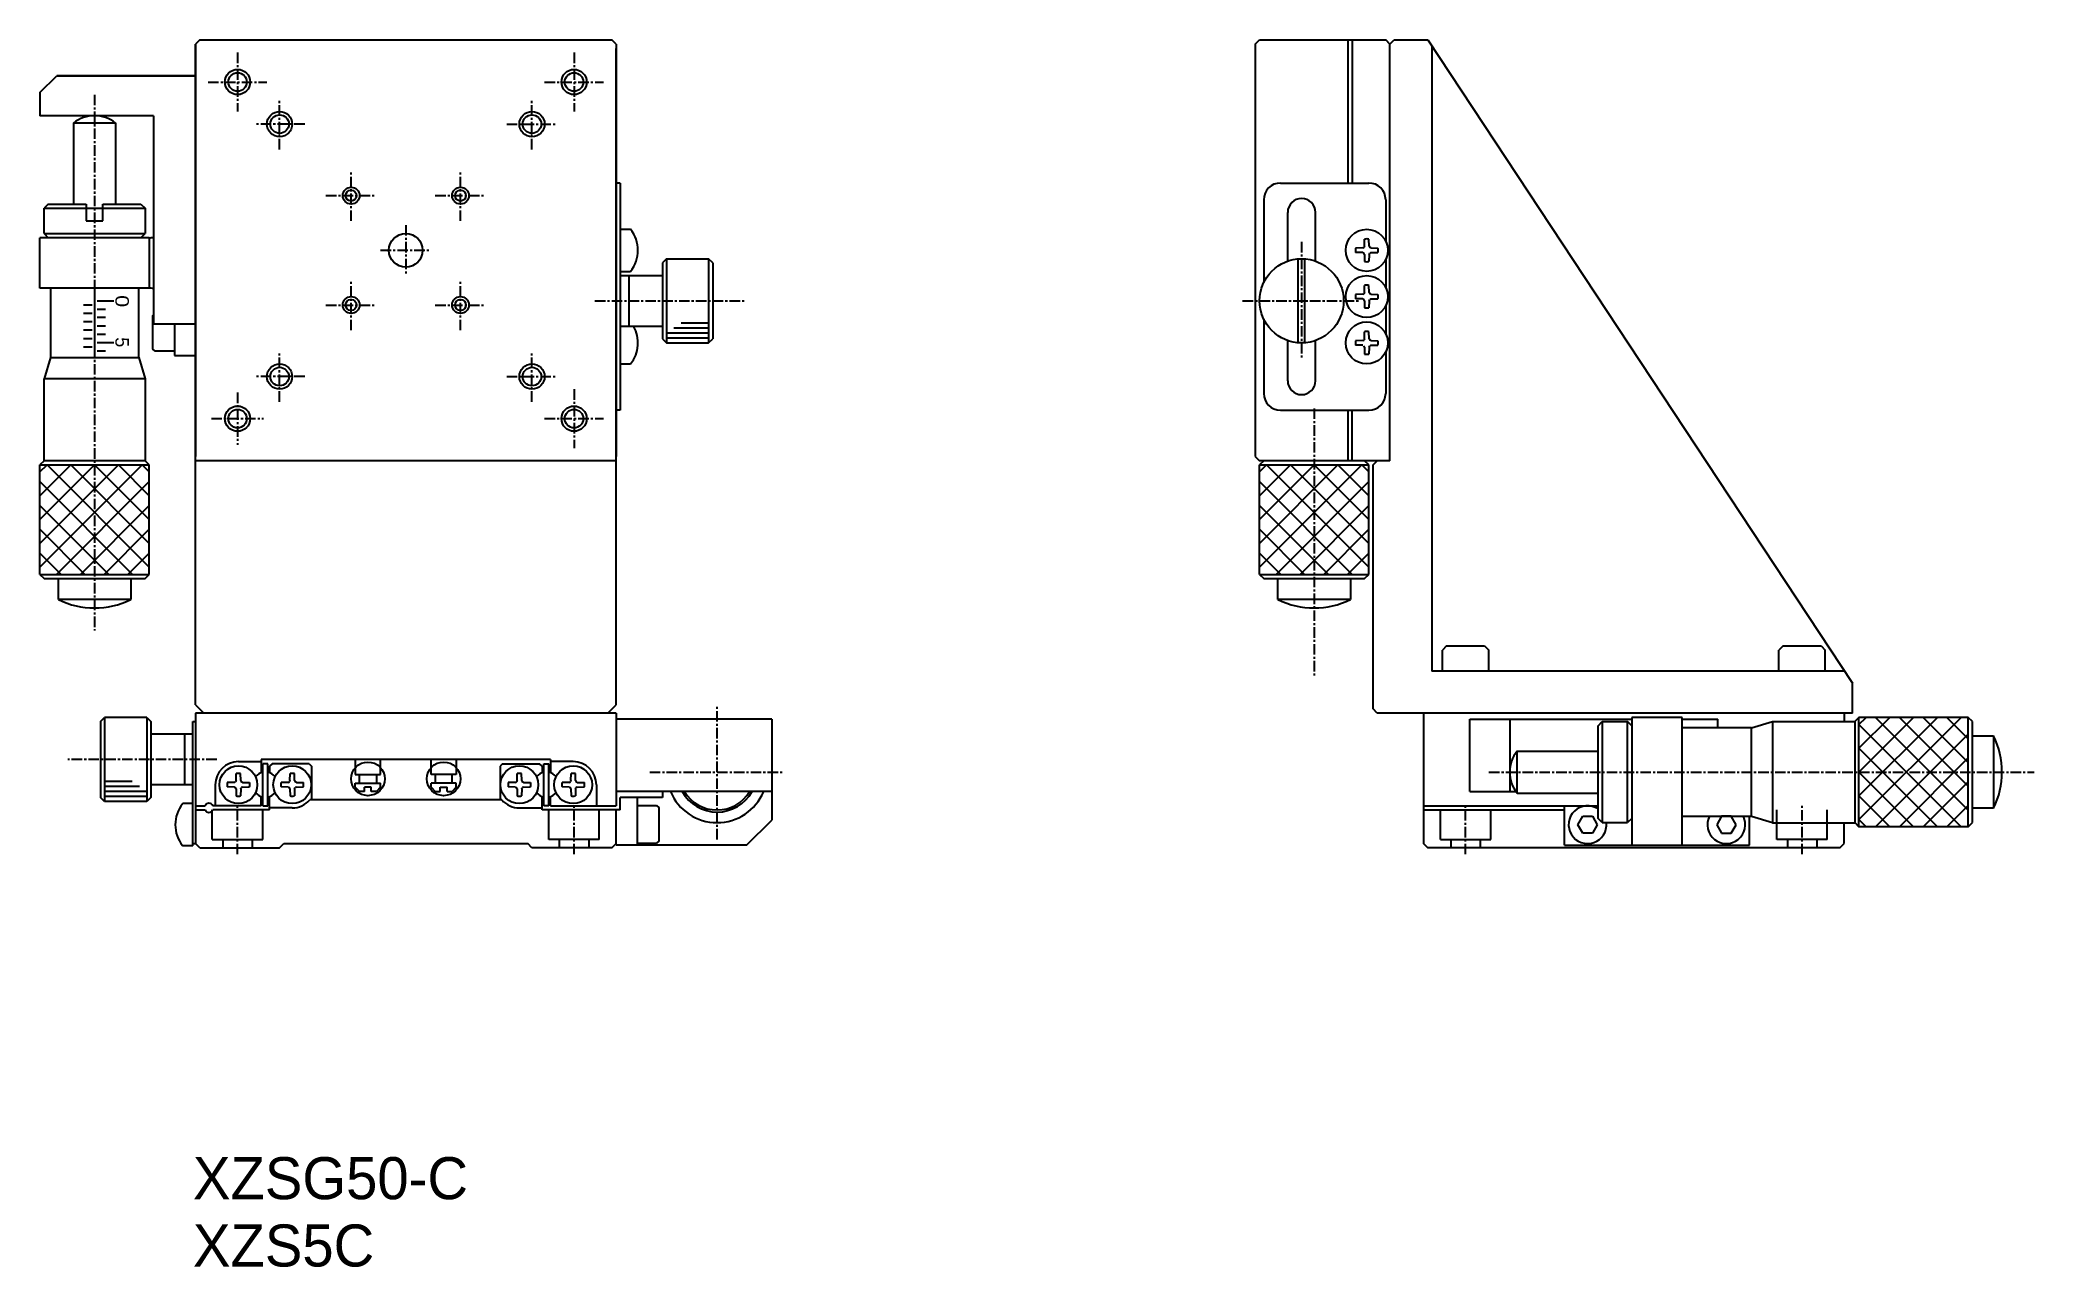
# Model space of a CAD drawing. Extents: x 119 to 356, y 49 to 195.
import ezdxf

# ---------------------------------------------------------------- set-up
doc = ezdxf.new("R2010")
doc.units = 0
doc.linetypes.add('CENTER', pattern=[2, 1.25, -0.25, 0.25, -0.25])
doc.layers.get('0').update_dxf_attribs({"linetype": 'CONTINUOUS'})
doc.layers.add('CENTER', color=1, linetype='CENTER')

msp = doc.modelspace()

# ---------------------------------------------------------------- linework, layer by layer
at = {"color": 7, "linetype": 'CONTINUOUS'}
for p, q in [((137.85, 194.77), (137.35, 194.27)), ((137.85, 194.77), (186.85, 194.77)), ((138.35, 194.77), (186.35, 194.77)), ((187.35, 194.27), (186.85, 194.77)), ((263.33, 194.27), (263.83, 194.77)), ((263.83, 194.77), (278.83, 194.77)), ((274.33, 194.77), (274.33, 177.77)), ((274.83, 194.77), (274.83, 177.77)), ((278.83, 194.77), (279.33, 194.27)), ((279.33, 194.27), (278.83, 194.77)), ((279.33, 194.27), (278.83, 194.77)), ((279.33, 194.27), (279.83, 194.77)), ((279.83, 194.77), (283.83, 194.77)), ((283.83, 194.77), (334.33, 118.33)), ((137.35, 194.27), (137.35, 145.27)), ((137.35, 115.77), (137.35, 194.27)), ((187.35, 194.27), (187.35, 145.27)), ((187.35, 115.77), (187.35, 193.77)), ((263.33, 194.27), (263.33, 145.27)), ((279.33, 144.77), (279.33, 194.27)), ((284.33, 194.02), (284.33, 119.77)), ((118.85, 188.52), (120.85, 190.52)), ((120.85, 190.52), (137.35, 190.52)), ((137.35, 190.52), (120.85, 190.52)), ((118.85, 188.52), (118.85, 185.77)), ((132.35, 185.77), (118.85, 185.77)), ((132.35, 185.77), (132.35, 161.02)), ((122.85, 184.9), (122.85, 175.27)), ((127.85, 184.9), (127.85, 175.27)), ((187.85, 177.77), (187.35, 177.77)), ((187.85, 177.77), (187.85, 150.77)), ((264.33, 175.77), (264.33, 165.95)), ((266.33, 177.77), (276.83, 177.77)), ((278.83, 175.77), (278.83, 170.86)), ((119.85, 175.27), (119.35, 174.77)), ((119.35, 171.77), (119.35, 174.77)), ((119.85, 175.27), (124.35, 175.27)), ((124.35, 175.27), (124.35, 173.27)), ((124.35, 174.77), (126.35, 174.77)), ((124.35, 173.27), (126.35, 173.27)), ((126.35, 175.27), (130.85, 175.27)), ((126.35, 173.27), (126.35, 175.27)), ((130.85, 175.27), (131.35, 174.77)), ((131.35, 174.77), (131.35, 171.77)), ((267.18, 168.56), (267.18, 174.27)), ((270.48, 168.42), (270.48, 174.27)), ((278.83, 174.77), (278.83, 170.86)), ((131.85, 171.27), (118.85, 171.27)), ((118.85, 165.27), (118.85, 171.27)), ((119.35, 171.77), (119.85, 171.27)), ((130.85, 171.27), (131.35, 171.77)), ((131.85, 171.27), (131.85, 165.27)), ((187.85, 172.27), (189.08, 172.27)), ((276.31, 170.27), (276.32, 171.1)), ((276.86, 170.27), (276.84, 171.1)), ((193.35, 168.77), (192.85, 168.27)), ((193.35, 168.77), (198.35, 168.77)), ((198.85, 168.27), (198.35, 168.77)), ((268.43, 158.79), (268.43, 168.76)), ((269.23, 158.79), (269.23, 168.76)), ((276.1, 170.05), (275.26, 170.03)), ((276.1, 169.5), (275.26, 169.51)), ((276.1, 170.05), (276.24, 170.11)), ((276.1, 169.5), (276.24, 169.44)), ((276.31, 170.27), (276.24, 170.11)), ((276.31, 169.27), (276.24, 169.44)), ((276.31, 169.27), (276.32, 168.45)), ((276.86, 169.27), (276.84, 168.45)), ((276.86, 170.27), (276.93, 170.11)), ((276.86, 169.27), (276.93, 169.44)), ((277.07, 170.05), (276.93, 170.11)), ((277.07, 169.5), (276.93, 169.44)), ((277.07, 170.05), (277.91, 170.03)), ((277.07, 169.5), (277.91, 169.51)), ((278.83, 168.68), (278.83, 165.36)), ((187.85, 167.27), (189.08, 167.27)), ((187.85, 166.77), (192.85, 166.77)), ((188.85, 166.77), (188.85, 160.77)), ((192.85, 168.27), (192.85, 159.27)), ((198.85, 168.27), (198.85, 159.27)), ((131.85, 165.27), (118.85, 165.27)), ((120.1, 165.27), (120.1, 157.02)), ((130.6, 157.02), (130.6, 165.27)), ((276.1, 164.55), (275.26, 164.53)), ((276.1, 164), (275.26, 164.01)), ((276.1, 164.55), (276.24, 164.61)), ((276.1, 164), (276.24, 163.94)), ((276.31, 164.77), (276.24, 164.61)), ((276.31, 163.77), (276.24, 163.94)), ((276.31, 164.77), (276.32, 165.6)), ((276.31, 163.77), (276.32, 162.95)), ((276.86, 164.77), (276.84, 165.6)), ((276.86, 163.77), (276.84, 162.95)), ((276.86, 164.77), (276.93, 164.61)), ((276.86, 163.77), (276.93, 163.94)), ((277.07, 164.55), (276.93, 164.61)), ((277.07, 164), (276.93, 163.94)), ((277.07, 164.55), (277.91, 164.53)), ((277.07, 164), (277.91, 164.01)), ((132.25, 161.97), (132.35, 162.07)), ((132.25, 161.97), (132.25, 158.07)), ((264.33, 161.59), (264.33, 152.77)), ((278.83, 163.18), (278.83, 159.86)), ((132.35, 161.02), (137.35, 161.02)), ((134.85, 161.02), (134.85, 157.27)), ((187.85, 160.77), (192.85, 160.77)), ((192.85, 159.27), (193.35, 158.77)), ((198.35, 158.77), (198.85, 159.27)), ((267.18, 154.27), (267.18, 158.99)), ((270.48, 154.27), (270.48, 159.13)), ((276.1, 159.05), (275.26, 159.03)), ((276.1, 159.05), (276.24, 159.11)), ((276.31, 159.27), (276.24, 159.11)), ((276.31, 159.27), (276.32, 160.1)), ((276.86, 159.27), (276.84, 160.1)), ((276.86, 159.27), (276.93, 159.11)), ((277.07, 159.05), (276.93, 159.11)), ((277.07, 159.05), (277.91, 159.03)), ((120.1, 157.02), (119.35, 154.52)), ((120.1, 157.02), (130.6, 157.02)), ((130.6, 157.02), (131.35, 154.52)), ((132.55, 157.77), (132.25, 158.07)), ((134.85, 157.77), (132.55, 157.77)), ((134.85, 157.27), (137.35, 157.27)), ((193.35, 158.77), (198.35, 158.77)), ((276.1, 158.5), (275.26, 158.51)), ((276.31, 158.27), (276.24, 158.44)), ((276.31, 158.27), (276.32, 157.45)), ((276.86, 158.27), (276.84, 157.45)), ((276.86, 158.27), (276.93, 158.44)), ((277.07, 158.5), (276.93, 158.44)), ((277.07, 158.5), (277.91, 158.51)), ((278.83, 157.68), (278.83, 152.77)), ((119.32, 154.52), (119.32, 144.77)), ((131.35, 154.52), (119.35, 154.52)), ((131.35, 154.52), (131.35, 144.77)), ((187.85, 156.27), (189.08, 156.27)), ((187.85, 150.77), (187.35, 150.77)), ((266.33, 150.77), (276.83, 150.77)), ((274.33, 150.77), (274.33, 144.77)), ((274.83, 144.77), (274.83, 150.77)), ((119.35, 144.77), (118.85, 144.27)), ((131.35, 144.77), (119.35, 144.77)), ((131.85, 144.27), (131.35, 144.77)), ((187.35, 144.77), (137.35, 144.77)), ((263.33, 145.27), (263.83, 144.77)), ((279.33, 144.77), (263.83, 144.77)), ((264.33, 144.77), (263.83, 144.27)), ((276.33, 144.77), (264.33, 144.77)), ((276.83, 144.27), (276.33, 144.77)), ((277.33, 144.27), (277.83, 144.77)), ((118.85, 131.27), (118.85, 144.27)), ((131.85, 131.27), (131.85, 144.27)), ((263.83, 131.27), (263.83, 144.27)), ((276.83, 131.27), (276.83, 144.27)), ((277.33, 115.27), (277.33, 144.27)), ((118.85, 131.27), (119.35, 130.77)), ((119.35, 130.77), (131.35, 130.77)), ((121.05, 128.27), (121.05, 130.77)), ((129.65, 130.77), (129.65, 128.27)), ((131.35, 130.77), (131.85, 131.27)), ((263.83, 131.27), (264.33, 130.77)), ((264.33, 130.77), (276.33, 130.77)), ((266.03, 128.27), (266.03, 130.77)), ((274.63, 130.77), (274.63, 128.27)), ((276.33, 130.77), (276.83, 131.27)), ((286.08, 122.77), (285.58, 122.27)), ((285.58, 119.77), (285.58, 122.27)), ((286.08, 122.77), (290.58, 122.77)), ((290.58, 122.77), (291.08, 122.27)), ((291.08, 119.77), (291.08, 122.27)), ((326.08, 122.77), (325.58, 122.27)), ((325.58, 119.77), (325.58, 122.27)), ((326.08, 122.77), (330.58, 122.77)), ((330.58, 122.77), (331.08, 122.27)), ((331.08, 119.77), (331.08, 122.27)), ((333.38, 119.77), (284.33, 119.77)), ((334.33, 114.77), (334.33, 118.33)), ((126.05, 113.77), (126.55, 114.27)), ((131.55, 114.27), (126.55, 114.27)), ((131.55, 114.27), (132.05, 113.77)), ((137.35, 115.77), (138.35, 114.77)), ((187.35, 114.77), (137.35, 114.77)), ((137.35, 114.77), (137.35, 99.27)), ((186.35, 114.77), (138.35, 114.77)), ((186.35, 114.77), (187.35, 115.77)), ((187.35, 114.77), (187.35, 103.77)), ((205.85, 114.07), (187.35, 114.07)), ((205.85, 114.07), (205.85, 102.07)), ((277.83, 114.77), (277.33, 115.27)), ((334.33, 114.77), (277.83, 114.77)), ((283.33, 114.77), (283.33, 99.27)), ((333.33, 114.77), (283.33, 114.77)), ((288.83, 105.47), (288.83, 114.07)), ((288.83, 114.07), (308.08, 114.07)), ((293.58, 114.07), (293.58, 105.47)), ((314.08, 114.27), (308.08, 114.27)), ((308.08, 114.27), (308.08, 99.07)), ((314.08, 99.07), (314.08, 114.27)), ((314.08, 114.07), (318.33, 114.07)), ((318.33, 113.02), (318.33, 114.07)), ((333.33, 114.77), (333.33, 113.77)), ((335.08, 114.27), (334.58, 113.77)), ((348.08, 114.27), (335.08, 114.27)), ((348.58, 113.77), (348.08, 114.27)), ((126.05, 113.77), (126.05, 104.77)), ((132.05, 113.77), (132.05, 104.77)), ((137.05, 112.27), (132.05, 112.27)), ((136.05, 112.27), (136.05, 106.27)), ((137.05, 99.02), (137.05, 113.77)), ((137.05, 113.77), (137.35, 113.77)), ((304.08, 113.27), (304.58, 113.77)), ((304.08, 102.27), (304.08, 113.27)), ((304.58, 113.77), (307.58, 113.77)), ((308.08, 113.27), (307.58, 113.77)), ((322.33, 113.02), (314.08, 113.02)), ((322.33, 113.02), (324.83, 113.77)), ((322.33, 102.52), (322.33, 113.02)), ((324.83, 113.77), (324.83, 101.77)), ((324.83, 113.77), (334.58, 113.77)), ((334.58, 113.77), (334.58, 101.77)), ((348.58, 101.77), (348.58, 113.77)), ((348.58, 112.07), (351.08, 112.07)), ((145.15, 109.27), (145.15, 107.69)), ((179.55, 109.27), (145.15, 109.27)), ((156.35, 109.27), (156.35, 107.47)), ((159.35, 107.47), (159.35, 109.27)), ((165.35, 107.47), (165.35, 109.27)), ((168.35, 109.27), (168.35, 107.47)), ((179.55, 109.27), (179.55, 107.69)), ((294.46, 110.27), (304.08, 110.27)), ((142.18, 106.77), (142.11, 106.61)), ((142.18, 106.77), (142.19, 107.6)), ((142.45, 109.02), (145.15, 109.02)), ((142.73, 106.77), (142.71, 107.6)), ((142.73, 106.77), (142.8, 106.61)), ((145.95, 108.77), (145.35, 108.77)), ((145.35, 103.77), (145.35, 108.77)), ((145.95, 103.77), (145.95, 108.77)), ((146.45, 108.77), (146.15, 108.47)), ((146.15, 108.47), (146.15, 107.69)), ((150.85, 108.77), (146.45, 108.77)), ((148.58, 106.77), (148.51, 106.61)), ((148.58, 106.77), (148.59, 107.6)), ((149.13, 106.77), (149.11, 107.6)), ((149.13, 106.77), (149.2, 106.61)), ((150.85, 108.77), (151.15, 108.47)), ((151.15, 108.47), (151.15, 104.47)), ((156.35, 107.47), (159.35, 107.47)), ((156.85, 106.47), (156.85, 107.47)), ((158.85, 107.47), (158.85, 106.47)), ((168.35, 107.47), (165.35, 107.47)), ((165.85, 107.47), (165.85, 106.47)), ((167.85, 106.47), (167.85, 107.47)), ((173.85, 108.77), (173.55, 108.47)), ((173.55, 108.47), (173.55, 104.47)), ((173.85, 108.77), (178.25, 108.77)), ((175.58, 106.77), (175.51, 106.61)), ((175.58, 106.77), (175.59, 107.6)), ((176.13, 106.77), (176.11, 107.6)), ((176.13, 106.77), (176.2, 106.61)), ((178.55, 108.47), (178.25, 108.77)), ((178.55, 108.47), (178.55, 107.69)), ((178.75, 108.77), (179.35, 108.77)), ((178.75, 103.77), (178.75, 108.77)), ((179.35, 103.77), (179.35, 108.77)), ((182.25, 109.02), (179.55, 109.02)), ((181.98, 106.77), (181.91, 106.61)), ((181.98, 106.77), (181.99, 107.6)), ((182.53, 106.77), (182.51, 107.6)), ((182.53, 106.77), (182.6, 106.61)), ((126.55, 104.27), (126.05, 104.77)), ((132.05, 104.77), (131.55, 104.27)), ((137.05, 106.27), (132.05, 106.27)), ((139.7, 106.27), (139.7, 103.77)), ((141.97, 106.55), (141.13, 106.53)), ((141.97, 106), (141.13, 106.01)), ((141.97, 106.55), (142.11, 106.61)), ((141.97, 106), (142.11, 105.94)), ((142.18, 105.77), (142.11, 105.94)), ((142.18, 105.77), (142.19, 104.95)), ((142.73, 105.77), (142.71, 104.95)), ((142.73, 105.77), (142.8, 105.94)), ((142.94, 106.55), (142.8, 106.61)), ((142.94, 106), (142.8, 105.94)), ((142.94, 106.55), (143.78, 106.53)), ((142.94, 106), (143.78, 106.01)), ((145.15, 103.77), (145.15, 104.86)), ((146.15, 103.27), (146.15, 104.86)), ((148.37, 106.55), (147.53, 106.53)), ((148.37, 106), (147.53, 106.01)), ((148.37, 106.55), (148.51, 106.61)), ((148.37, 106), (148.51, 105.94)), ((148.58, 105.77), (148.51, 105.94)), ((148.58, 105.77), (148.59, 104.95)), ((149.13, 105.77), (149.11, 104.95)), ((149.13, 105.77), (149.2, 105.94)), ((149.34, 106.55), (149.2, 106.61)), ((149.34, 106), (149.2, 105.94)), ((149.34, 106.55), (150.18, 106.53)), ((149.34, 106), (150.18, 106.01)), ((173.77, 104.47), (150.93, 104.47)), ((156.35, 106.47), (159.35, 106.47)), ((156.35, 105.97), (156.35, 106.47)), ((156.35, 105.97), (156.85, 105.47)), ((157.45, 105.47), (156.85, 105.47)), ((157.45, 105.47), (157.45, 105.97)), ((158.25, 105.97), (157.45, 105.97)), ((158.25, 105.47), (158.25, 105.97)), ((158.85, 105.47), (158.25, 105.47)), ((159.35, 105.97), (158.85, 105.47)), ((159.35, 105.97), (159.35, 106.47)), ((168.35, 106.47), (165.35, 106.47)), ((165.35, 105.97), (165.35, 106.47)), ((165.35, 105.97), (165.85, 105.47)), ((165.85, 105.47), (166.45, 105.47)), ((166.45, 105.97), (167.25, 105.97)), ((166.45, 105.47), (166.45, 105.97)), ((167.25, 105.47), (167.25, 105.97)), ((167.25, 105.47), (167.85, 105.47)), ((168.35, 105.97), (167.85, 105.47)), ((168.35, 105.97), (168.35, 106.47)), ((175.37, 106.55), (174.53, 106.53)), ((175.37, 106), (174.53, 106.01)), ((175.37, 106.55), (175.51, 106.61)), ((175.37, 106), (175.51, 105.94)), ((175.58, 105.77), (175.51, 105.94)), ((175.58, 105.77), (175.59, 104.95)), ((176.13, 105.77), (176.11, 104.95)), ((176.13, 105.77), (176.2, 105.94)), ((176.34, 106.55), (176.2, 106.61)), ((176.34, 106), (176.2, 105.94)), ((176.34, 106.55), (177.18, 106.53)), ((176.34, 106), (177.18, 106.01)), ((178.55, 103.27), (178.55, 104.86)), ((179.55, 103.77), (179.55, 104.86)), ((181.77, 106.55), (180.93, 106.53)), ((181.77, 106), (180.93, 106.01)), ((181.77, 106.55), (181.91, 106.61)), ((181.77, 106), (181.91, 105.94)), ((181.98, 105.77), (181.91, 105.94)), ((181.98, 105.77), (181.99, 104.95)), ((182.53, 105.77), (182.51, 104.95)), ((182.53, 105.77), (182.6, 105.94)), ((182.74, 106.55), (182.6, 106.61)), ((182.74, 106), (182.6, 105.94)), ((182.74, 106.55), (183.58, 106.53)), ((182.74, 106), (183.58, 106.01)), ((185, 106.27), (185, 103.77)), ((205.85, 105.47), (187.35, 105.47)), ((192.85, 104.77), (187.85, 104.77)), ((187.85, 103.27), (187.85, 104.77)), ((189.85, 104.77), (189.85, 99.07)), ((192.85, 105.47), (192.85, 104.77)), ((288.83, 105.47), (294.31, 105.47)), ((294.46, 105.27), (304.08, 105.27)), ((131.55, 104.27), (126.55, 104.27)), ((137.05, 104.02), (135.83, 104.02)), ((137.35, 103.77), (138.5, 103.77)), ((137.35, 103.27), (138.5, 103.27)), ((145.15, 103.77), (139.41, 103.77)), ((146.15, 103.27), (139.41, 103.27)), ((145.35, 103.77), (145.95, 103.77)), ((148.85, 103.52), (146.15, 103.52)), ((175.85, 103.52), (178.55, 103.52)), ((187.35, 103.27), (178.55, 103.27)), ((179.35, 103.77), (178.75, 103.77)), ((179.55, 103.77), (187.35, 103.77)), ((187.35, 99.07), (187.35, 103.27)), ((187.85, 103.27), (187.35, 103.27)), ((189.85, 103.82), (192.15, 103.82)), ((192.15, 103.82), (192.45, 103.52)), ((192.45, 99.62), (192.45, 103.52)), ((202.85, 99.07), (205.85, 102.07)), ((283.33, 103.77), (304.08, 103.77)), ((283.33, 103.27), (300.08, 103.27)), ((300.08, 99.07), (300.08, 103.77)), ((301.68, 101.52), (302.26, 102.52)), ((302.26, 102.52), (303.41, 102.52)), ((303.41, 102.52), (303.99, 101.52)), ((304.58, 101.77), (304.08, 102.27)), ((308.08, 102.27), (307.58, 101.77)), ((314.08, 102.52), (322.33, 102.52)), ((318.76, 102.52), (318.18, 101.52)), ((319.91, 102.52), (318.76, 102.52)), ((320.49, 101.52), (319.91, 102.52)), ((322.08, 99.07), (322.08, 102.52)), ((322.33, 102.52), (324.83, 101.77)), ((351.08, 103.47), (348.58, 103.47)), ((192.45, 99.62), (192.15, 99.32)), ((302.26, 100.52), (301.68, 101.52)), ((303.41, 100.52), (302.26, 100.52)), ((303.99, 101.52), (303.41, 100.52)), ((304.58, 101.77), (307.58, 101.77)), ((318.18, 101.52), (318.76, 100.52)), ((318.76, 100.52), (319.91, 100.52)), ((319.91, 100.52), (320.49, 101.52)), ((324.83, 101.74), (334.58, 101.74)), ((333.33, 99.27), (333.33, 101.74)), ((334.58, 101.77), (335.08, 101.27)), ((348.08, 101.27), (335.08, 101.27)), ((348.08, 101.27), (348.58, 101.77)), ((137.05, 99.02), (135.83, 99.02)), ((137.05, 99.27), (137.35, 99.27)), ((137.85, 98.77), (137.35, 99.27)), ((137.85, 98.77), (147.35, 98.77)), ((147.35, 98.77), (147.85, 99.27)), ((147.85, 99.27), (176.85, 99.27)), ((177.35, 98.77), (176.85, 99.27)), ((186.85, 98.77), (177.35, 98.77)), ((186.85, 98.77), (187.35, 99.27)), ((202.85, 99.07), (187.35, 99.07)), ((189.85, 99.32), (192.15, 99.32)), ((283.33, 99.27), (283.83, 98.77)), ((283.83, 98.77), (283.33, 99.27)), ((332.83, 98.77), (283.83, 98.77)), ((300.08, 99.07), (322.08, 99.07)), ((332.83, 98.77), (333.33, 99.27)), ((332.83, 98.77), (333.33, 99.27))]:
    msp.add_line(p, q, dxfattribs=at)
at = {"color": 3, "linetype": 'CONTINUOUS'}
for p, q in [((122.85, 184.9), (127.85, 184.9)), ((119.35, 174.77), (124.35, 174.77)), ((126.35, 174.77), (131.35, 174.77)), ((119.35, 171.77), (131.35, 171.77)), ((193.35, 168.77), (193.35, 158.77)), ((198.35, 168.77), (198.35, 158.77)), ((125.35, 165.27), (125.35, 157.27)), ((125.65, 163.77), (127.65, 163.77)), ((125.05, 163.27), (124.05, 163.27)), ((125.05, 162.27), (124.05, 162.27)), ((125.05, 161.27), (124.05, 161.27)), ((125.65, 162.77), (126.65, 162.77)), ((126.65, 161.77), (125.65, 161.77)), ((125.05, 160.27), (124.05, 160.27)), ((125.05, 159.27), (124.05, 159.27)), ((126.65, 160.77), (125.65, 160.77)), ((126.65, 159.77), (125.65, 159.77)), ((193.35, 159.97), (198.35, 159.97)), ((193.35, 159.37), (198.35, 159.37)), ((194.22, 160.57), (198.35, 160.57)), ((195.09, 161.17), (198.35, 161.17)), ((125.05, 158.27), (124.05, 158.27)), ((127.65, 158.77), (125.65, 158.77)), ((126.65, 157.77), (125.65, 157.77)), ((118.85, 144.27), (131.85, 144.27)), ((118.85, 132.12), (131.01, 144.27)), ((118.85, 134.95), (128.18, 144.27)), ((118.85, 137.77), (125.35, 144.27)), ((118.85, 140.6), (122.53, 144.27)), ((118.85, 143.43), (119.7, 144.27)), ((118.85, 142.29), (129.87, 131.27)), ((119.7, 144.27), (131.85, 132.12)), ((120.84, 131.27), (131.85, 142.29)), ((122.53, 144.27), (131.85, 134.95)), ((125.35, 144.27), (131.85, 137.77)), ((128.18, 144.27), (131.85, 140.6)), ((131.01, 144.27), (131.85, 143.43)), ((263.83, 132.12), (275.99, 144.27)), ((263.83, 134.95), (273.16, 144.27)), ((263.83, 137.77), (270.33, 144.27)), ((263.83, 140.6), (267.5, 144.27)), ((263.83, 143.43), (264.68, 144.27)), ((263.83, 144.27), (276.83, 144.27)), ((263.83, 142.29), (274.85, 131.27)), ((264.68, 144.27), (276.83, 132.12)), ((265.82, 131.27), (276.83, 142.29)), ((267.5, 144.27), (276.83, 134.95)), ((270.33, 144.27), (276.83, 137.77)), ((273.16, 144.27), (276.83, 140.6)), ((275.99, 144.27), (276.83, 143.43)), ((118.85, 139.46), (127.04, 131.27)), ((123.67, 131.27), (131.85, 139.46)), ((263.83, 139.46), (272.02, 131.27)), ((268.65, 131.27), (276.83, 139.46)), ((118.85, 136.63), (124.21, 131.27)), ((126.5, 131.27), (131.85, 136.63)), ((263.83, 136.63), (269.19, 131.27)), ((271.48, 131.27), (276.83, 136.63)), ((118.85, 133.8), (121.38, 131.27)), ((129.32, 131.27), (131.85, 133.8)), ((263.83, 133.8), (266.36, 131.27)), ((274.3, 131.27), (276.83, 133.8)), ((118.85, 131.27), (131.85, 131.27)), ((263.83, 131.27), (276.83, 131.27)), ((129.65, 128.27), (121.05, 128.27)), ((274.63, 128.27), (266.03, 128.27)), ((126.55, 114.27), (126.55, 104.27)), ((131.55, 114.27), (131.55, 104.27)), ((335.08, 102.12), (347.24, 114.27)), ((335.08, 104.95), (344.41, 114.27)), ((335.08, 107.77), (341.58, 114.27)), ((335.08, 110.6), (338.75, 114.27)), ((335.08, 113.43), (335.93, 114.27)), ((335.08, 101.27), (335.08, 114.27)), ((348.08, 103.26), (337.07, 114.27)), ((348.08, 106.09), (339.9, 114.27)), ((348.08, 108.92), (342.73, 114.27)), ((348.08, 111.74), (345.55, 114.27)), ((348.08, 101.27), (348.08, 114.27)), ((304.58, 113.77), (304.58, 101.77)), ((307.58, 101.77), (307.58, 113.77)), ((347.24, 101.27), (335.08, 113.43)), ((337.07, 101.27), (348.08, 112.29)), ((351.08, 112.07), (351.08, 103.47)), ((294.46, 105.27), (294.46, 110.27)), ((344.41, 101.27), (335.08, 110.6)), ((339.9, 101.27), (348.08, 109.46)), ((341.58, 101.27), (335.08, 107.77)), ((129.82, 106.67), (126.55, 106.67)), ((130.69, 106.07), (126.55, 106.07)), ((131.55, 105.47), (126.55, 105.47)), ((131.55, 104.87), (126.55, 104.87)), ((338.75, 101.27), (335.08, 104.95)), ((342.73, 101.27), (348.08, 106.63)), ((139.35, 99.77), (139.35, 103.27)), ((145.35, 99.77), (145.35, 103.27)), ((179.35, 99.77), (179.35, 103.27)), ((185.35, 99.77), (185.35, 103.27)), ((285.33, 99.77), (285.33, 103.27)), ((291.33, 99.77), (291.33, 103.27)), ((325.33, 99.77), (325.33, 103.27)), ((331.33, 99.77), (331.33, 103.27)), ((335.93, 101.27), (335.08, 102.12)), ((345.55, 101.27), (348.08, 103.8)), ((139.35, 99.77), (145.35, 99.77)), ((140.6, 99.77), (140.6, 98.77)), ((144.1, 99.77), (144.1, 98.77)), ((185.35, 99.77), (179.35, 99.77)), ((180.6, 99.77), (180.6, 98.77)), ((184.1, 99.77), (184.1, 98.77)), ((285.33, 99.77), (291.33, 99.77)), ((286.58, 99.77), (286.58, 98.77)), ((290.08, 99.77), (290.08, 98.77)), ((331.33, 99.77), (325.33, 99.77)), ((326.58, 99.77), (326.58, 98.77)), ((330.08, 99.77), (330.08, 98.77))]:
    msp.add_line(p, q, dxfattribs=at)
for centre, radius in [((142.35, 189.77), 1.5), ((182.35, 189.77), 1.5), ((147.35, 184.77), 1.5), ((177.35, 184.77), 1.5), ((155.85, 176.27), 1), ((155.85, 176.27), 0.65), ((168.85, 176.27), 1), ((168.85, 176.27), 0.65), ((155.85, 163.27), 1), ((155.85, 163.27), 0.65), ((168.85, 163.27), 1), ((168.85, 163.27), 0.65), ((147.35, 154.77), 1.5), ((177.35, 154.77), 1.5), ((142.35, 149.77), 1.5), ((182.35, 149.77), 1.5), ((157.85, 106.97), 2), ((166.85, 106.97), 2)]:
    msp.add_circle(centre, radius, dxfattribs=at)
at = {"color": 7, "linetype": 'CONTINUOUS'}
for centre, radius in [((142.35, 189.77), 1.1), ((182.35, 189.77), 1.1), ((147.35, 184.77), 1.1), ((177.35, 184.77), 1.1), ((162.35, 169.77), 2), ((276.58, 169.77), 2.5), ((268.83, 163.77), 5), ((276.58, 164.27), 2.5), ((276.58, 158.77), 2.5), ((147.35, 154.77), 1.1), ((177.35, 154.77), 1.1), ((142.35, 149.77), 1.1), ((182.35, 149.77), 1.1), ((142.45, 106.27), 2.25), ((148.85, 106.27), 2.25), ((175.85, 106.27), 2.25), ((182.25, 106.27), 2.25)]:
    msp.add_circle(centre, radius, dxfattribs=at)
for centre, radius, start, end in [((125.35, 181.77), 4, 51.3178, 128.6822), ((266.33, 175.77), 2, 90, 180), ((268.83, 174.27), 1.65, 0, 180), ((276.83, 175.77), 2, 0, 90), ((131.85, 174.27), 3, 270, 279.5941), ((185.95, 169.77), 4, 321.3178, 38.6822), ((276.58, 169.77), 1.35, 78.8959, 101.1041), ((276.58, 169.77), 1.35, 168.8959, 191.1041), ((276.58, 169.77), 1.35, 258.8959, 281.1041), ((276.58, 169.77), 1.35, 348.8959, 11.1041), ((131.85, 162.27), 3, 80.4059, 90), ((276.58, 164.27), 1.35, 168.8959, 191.1041), ((276.58, 164.27), 1.35, 78.8959, 101.1041), ((276.58, 164.27), 1.35, 348.8959, 11.1041), ((276.58, 164.27), 1.35, 258.8959, 281.1041), ((185.95, 158.77), 4, 321.3178, 30), ((276.58, 158.77), 1.35, 168.8959, 191.1041), ((276.58, 158.77), 1.35, 78.8959, 101.1041), ((276.58, 158.77), 1.35, 348.8959, 11.1041), ((276.58, 158.77), 1.35, 258.8959, 281.1041), ((268.83, 154.27), 1.65, 180, 0), ((266.33, 152.77), 2, 180, 270), ((276.83, 152.77), 2, 270, 0), ((125.35, 137.02), 9.75, 243.8162, 296.1838), ((270.33, 137.02), 9.75, 243.8162, 296.1838), ((342.34, 107.77), 9.75, 333.8162, 26.1838), ((297.58, 107.77), 4, 141.3178, 218.6822), ((142.45, 106.27), 2.75, 90, 180), ((142.45, 106.27), 1.35, 78.8959, 101.1041), ((145.65, 106.27), 1.5, 101.537, 140.6871), ((145.65, 106.27), 1.5, 39.3129, 78.463), ((148.85, 106.27), 1.35, 78.8959, 101.1041), ((175.85, 106.27), 1.35, 78.8959, 101.1041), ((179.05, 106.27), 1.5, 101.537, 140.6871), ((179.05, 106.27), 1.5, 39.3129, 78.463), ((182.25, 106.27), 1.35, 78.8959, 101.1041), ((182.25, 106.27), 2.75, 0, 90), ((142.45, 106.27), 1.35, 168.8959, 191.1041), ((142.45, 106.27), 1.35, 258.8959, 281.1041), ((142.45, 106.27), 1.35, 348.8959, 11.1041), ((145.65, 106.27), 1.5, 219.3129, 258.463), ((145.65, 106.27), 1.5, 281.537, 320.6871), ((148.85, 106.27), 1.35, 168.8959, 191.1041), ((148.85, 106.27), 1.35, 258.8959, 281.1041), ((148.85, 106.27), 2.75, 270, 319.1149), ((148.85, 106.27), 1.35, 348.8959, 11.1041), ((175.85, 106.27), 2.75, 220.8851, 270), ((175.85, 106.27), 1.35, 168.8959, 191.1041), ((175.85, 106.27), 1.35, 258.8959, 281.1041), ((175.85, 106.27), 1.35, 348.8959, 11.1041), ((179.05, 106.27), 1.5, 219.3129, 258.463), ((179.05, 106.27), 1.5, 281.537, 320.6872), ((182.25, 106.27), 1.35, 168.8959, 191.1041), ((182.25, 106.27), 1.35, 258.8959, 281.1041), ((182.25, 106.27), 1.35, 348.8959, 11.1041), ((199.35, 107.77), 6, 202.5403, 337.4597), ((199.35, 107.77), 4.5, 210.7379, 329.2621), ((138.95, 101.52), 4, 141.3178, 218.6822), ((138.95, 103.57), 0.5, 23.5782, 156.4218), ((138.95, 103.47), 0.5, 203.5782, 336.4218), ((302.83, 101.52), 2.25, 56.251, 6.3794), ((319.33, 101.52), 2.25, 153.6122, 26.3878)]:
    msp.add_arc(centre, radius, start, end, dxfattribs=at)
at = {"color": 3, "linetype": 'CONTINUOUS'}
msp.add_arc((199.35, 107.77), 4.75, 208.9608, 331.0392, dxfattribs=at)
at = {"layer": 'CENTER', "color": 1, "linetype": 'CENTER'}
for p, q in [((142.35, 193.27), (142.35, 186.27)), ((182.35, 193.27), (182.35, 186.27)), ((138.85, 189.77), (145.85, 189.77)), ((178.85, 189.77), (185.85, 189.77)), ((125.35, 188.25), (125.35, 124.61)), ((147.35, 181.77), (147.35, 187.77)), ((177.35, 181.77), (177.35, 187.77)), ((150.35, 184.77), (144.35, 184.77)), ((174.35, 184.77), (180.35, 184.77)), ((155.85, 173.27), (155.85, 179.27)), ((168.85, 173.27), (168.85, 179.27)), ((152.85, 176.27), (158.85, 176.27)), ((165.85, 176.27), (171.85, 176.27)), ((162.35, 172.77), (162.35, 166.77)), ((268.83, 170.77), (268.83, 156.77)), ((159.35, 169.77), (165.35, 169.77)), ((155.85, 160.27), (155.85, 166.27)), ((168.85, 160.27), (168.85, 166.27)), ((184.83, 163.77), (202.72, 163.77)), ((261.83, 163.77), (275.83, 163.77)), ((152.85, 163.27), (158.85, 163.27)), ((165.85, 163.27), (171.85, 163.27)), ((147.35, 151.77), (147.35, 157.77)), ((177.35, 151.77), (177.35, 157.77)), ((150.35, 154.77), (144.35, 154.77)), ((174.35, 154.77), (180.35, 154.77)), ((142.35, 152.87), (142.35, 146.67)), ((182.35, 153.27), (182.35, 146.27)), ((139.25, 149.77), (145.45, 149.77)), ((178.85, 149.77), (185.85, 149.77)), ((270.33, 150.98), (270.33, 119.17)), ((199.35, 99.77), (199.35, 115.77)), ((139.88, 109.27), (122.19, 109.27)), ((191.35, 107.77), (207.35, 107.77)), ((291.11, 107.77), (355.91, 107.77)), ((142.35, 98.01), (142.35, 103.76)), ((182.35, 98.01), (182.35, 103.76)), ((288.33, 98.01), (288.33, 103.76)), ((328.33, 98.01), (328.33, 103.76))]:
    msp.add_line(p, q, dxfattribs=at)

# ---------------------------------------------------------------- texts
at = {"color": 7, "linetype": 'CONTINUOUS', "width": 1.2}
msp.add_text('0', height=1.6, rotation=270, dxfattribs=at).set_placement((127.83, 164.44))
at = {"color": 7, "linetype": 'CONTINUOUS'}
msp.add_text('5', height=1.6, rotation=270, dxfattribs=at).set_placement((127.83, 159.44))
for s, p in [('XZSG50-C', (137.05, 57.02)), ('XZS5C', (137.05, 49.02))]:
    msp.add_text(s, height=5, dxfattribs=at).set_placement(p)

doc.saveas('drawing.dxf')
